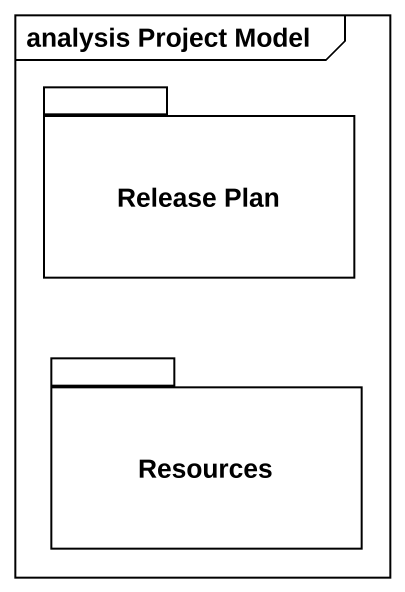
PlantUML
@startuml
mainframe analysis Project Model
package "Release Plan" as Release_Plan {
}
package Resources {
}
@enduml
